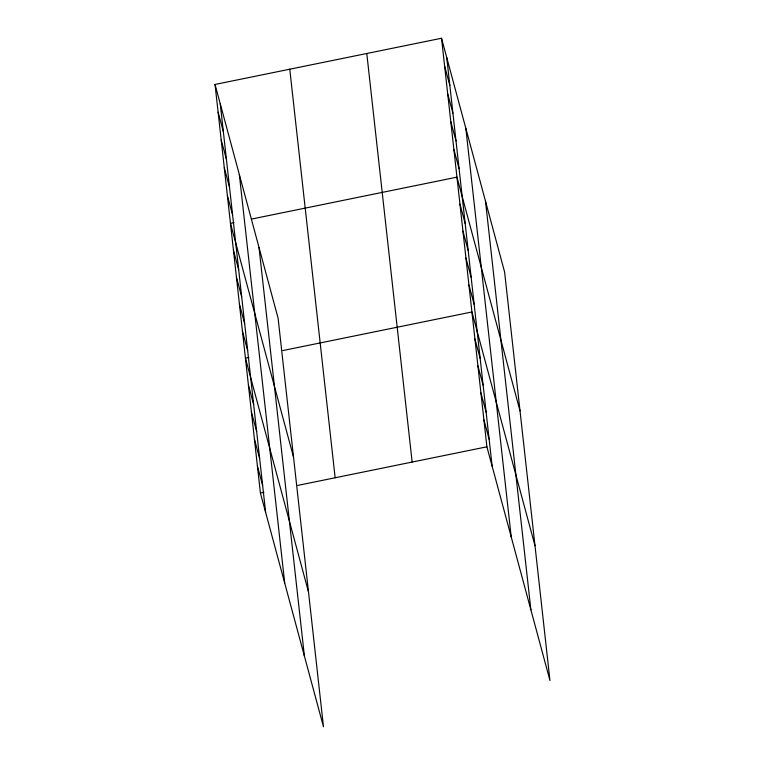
<?xml version="1.0" encoding="UTF-8"?>
<svg xmlns="http://www.w3.org/2000/svg" width="765" height="765" viewBox="0 0 765 765"><rect width="100%" height="100%" fill="white"/><g stroke="black" fill="none" stroke-linecap="round" stroke-linejoin="round"><path stroke-width="1.15" d="M215.032 84.456L278.097 318.192L323.471 726.75L260.406 493.014L215.032 84.456L441.529 38.25L504.594 271.986L549.968 680.544L486.903 446.808L441.529 38.25M233.966 222.653L230.456 223.37L293.531 457.107M251.484 219.077L456.954 177.155L520.018 410.891M248.931 357.475L245.431 358.192L308.496 591.928M282.801 350.561L471.928 311.977L534.993 545.722M260.406 493.014L263.906 492.297M297.776 485.393L486.903 446.808M444.618 66.029L449.839 85.384M447.697 93.818L452.918 113.163M450.786 121.597L456.007 140.942M453.875 149.376L459.086 168.721M459.947 204.121L465.168 223.476M462.94 231.087L468.161 250.432M465.942 258.054L471.164 277.399M468.935 285.02L474.157 304.365M474.922 338.943L480.143 358.297M477.915 365.909L483.136 385.254M480.908 392.875L486.129 412.22M483.901 419.842L489.122 439.186M218.121 112.245L223.342 131.59M221.2 140.024L226.421 159.369M224.288 167.803L229.51 187.157M227.377 195.582L232.598 214.936M233.449 250.337L238.67 269.682M236.452 277.293L241.673 296.648M239.445 304.26L244.666 323.614M242.438 331.226L247.659 350.571M248.424 385.158L253.645 404.503M251.417 412.115L256.638 431.47M254.41 439.081L259.631 458.436M257.413 466.048L262.634 485.393M485.507 201.243L530.881 609.791M465.837 128.348L511.211 536.896M446.75 57.595L492.125 466.153M366.789 53.502L412.153 462.05M289.772 69.213L335.147 477.762M259.01 247.449L304.384 656.007M239.34 174.554L284.714 583.112M220.253 103.811L265.627 512.359"/></g></svg>
